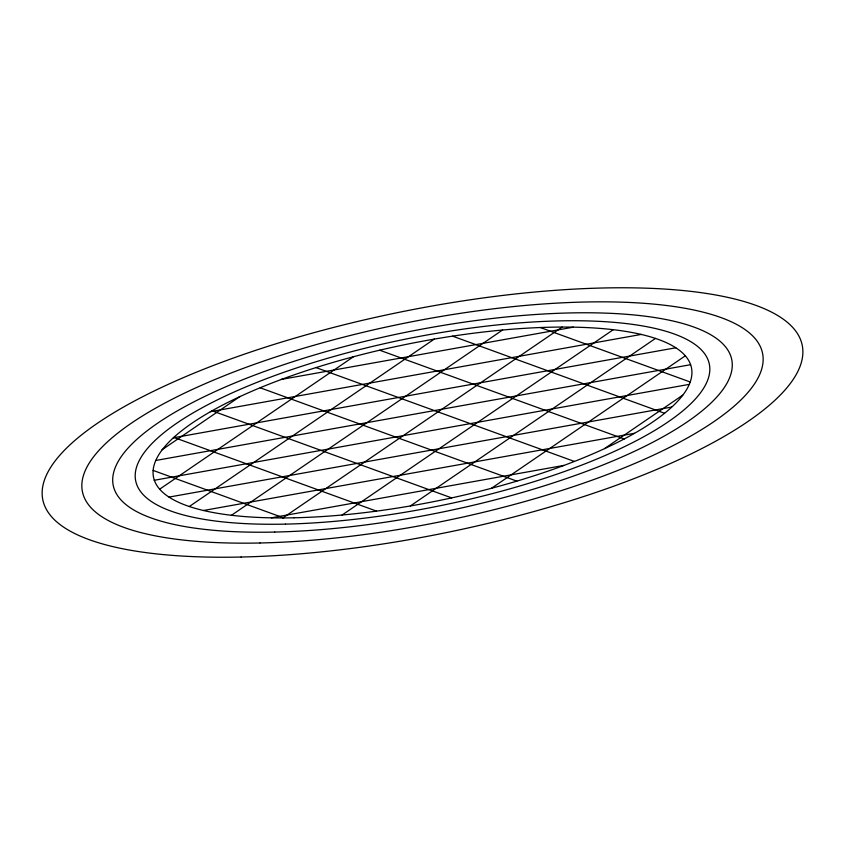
<?xml version="1.0" encoding="UTF-8"?>
<svg xmlns="http://www.w3.org/2000/svg" width="845" height="845" viewBox="0 0 845 845"><rect width="100%" height="100%" fill="white"/><g stroke="black" fill="none" stroke-linecap="round" stroke-linejoin="round"><path stroke-width="1.27" d="M161.976 449.836L240.16 396.4M159.663 489.192L353.485 356.727M189.238 506.567L434.33 339.056M231.35 515.355L502.627 329.951M282.864 517.932L562.136 327.068M342.067 515.049L613.343 329.645M410.364 505.944L655.466 338.433M491.515 488.273L685.337 355.808M604.534 448.6L682.718 395.164M281.089 379.458L573.354 327.163M210.299 411.705L641.355 334.398M173.309 437.805L675.852 347.781M155.649 460.493L690.545 364.702M154.16 480.298L689.235 384.38M169.032 497.092L671.564 407.079M203.518 510.486L634.405 433.295M271.34 517.848L563.795 465.415M540.293 327.501L690.291 382.024M379.743 350.221L624.244 439.009M316.062 367.607L574.41 461.433M260.207 387.802L516.876 481.143M212.169 410.839L451.705 497.906M173.859 437.425L376.511 511.109M153.103 470.401L283.762 517.932M452.614 336.162L664.571 413.279M241.068 557.035A387.496 112.649 -11.5 0 0 802.75 348.89A387.496 112.649 -11.5 0 0 223.682 361.575A387.496 112.649 -11.5 0 0 241.068 557.035M293.986 517.795A274.477 79.789 -11.5 0 0 691.844 370.363A274.477 79.789 -11.5 0 0 281.67 379.342A274.477 79.789 -11.5 0 0 293.986 517.795M285.452 524.122A292.708 85.091 -11.5 0 0 709.726 366.899A292.708 85.091 -11.5 0 0 272.322 376.479A292.708 85.091 -11.5 0 0 285.452 524.122M274.741 532.065A315.576 91.735 -11.5 0 0 732.171 362.558A315.576 91.735 -11.5 0 0 260.587 372.877A315.576 91.735 -11.5 0 0 274.741 532.065M260.017 542.986A347.031 100.882 -11.5 0 0 763.035 356.579A347.031 100.882 -11.5 0 0 244.448 367.934A347.031 100.882 -11.5 0 0 260.017 542.986"/></g></svg>
